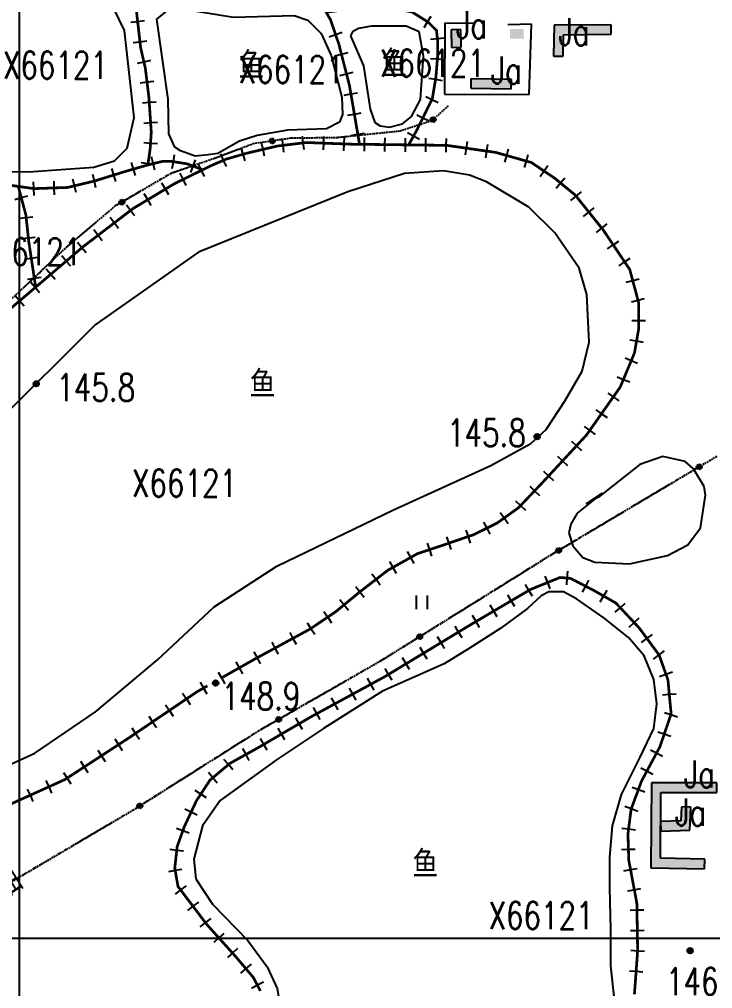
# Model space of a CAD drawing. Extents: x 408766 to 414302, y 5156573 to 5161925.
# Drawn here: x 412000 to 412509, y 5158963 to 5159674 of the extents above; entities that cross this region are included whole.
import ezdxf

# ---------------------------------------------------------------- set-up
doc = ezdxf.new("R2010")
doc.units = 0
doc.header["$LTSCALE"] = 1000
for name, pattern in [('0001', [0.5, 0.5, 0]), ('0004', [0.5, 0.5, 0]), ('5130', [1, 1, 0]), ('5320', [0.0018, 0.0013, -0.0005]), ('6121', [1, 1, 0]), ('6331', [1, 1, 0]), ('8111', [1, 1, 0])]:
    doc.linetypes.add(name, pattern=pattern)
doc.layers.get('0').update_dxf_attribs({"linetype": 'CONTINUOUS'})
for name, color, linetype in [('0001', 1, 'CONTINUOUS'), ('0001ADD', 1, 'CONTINUOUS'), ('0005', 5, 'CONTINUOUS'), ('0005ADD', 5, 'CONTINUOUS'), ('0005BAK', 5, 'CONTINUOUS'), ('0006', 6, 'CONTINUOUS'), ('0007', 7, 'CONTINUOUS'), ('0012', 12, 'CONTINUOUS'), ('0013', 13, 'CONTINUOUS'), ('0015', 15, 'CONTINUOUS'), ('0017', 85, 'CONTINUOUS')]:
    doc.layers.add(name, color=color, linetype=linetype)
doc.styles.add('CADSLDXJ', font='romanc', dxfattribs={"bigfont": 'cadsldxj'})
doc.styles.add('SIMPLEX', font='simplex.shx', dxfattribs={"width": 0.75, "height": 20})
doc.styles.add('XDX', font='simplex.shx', dxfattribs={"height": 20, "bigfont": 'xdx.shx'})

# ---------------------------------------------------------------- blocks, each defined once
blk = doc.blocks.new('8140')
for radius in [0.0002, 0.000141, 0.0000832, 0.0000301]:
    blk.add_circle((0, 0), radius)
at = {"flags": 1}
blk.add_attdef('8140', (0, 0), '', height=0.0000001, dxfattribs=at)
blk = doc.blocks.new('2111')
h = blk.add_hatch(color=256)
h.paths.add_polyline_path([(0.0005, 0.00035), (-0.0005, 0.00035), (-0.0005, -0.00035), (0.0005, -0.00035)])
h.paths.add_polyline_path([(0, 0), (0, 0), (0, 0), (0, 0)], flags=24)
blk.add_line((0.0005, -0.00035), (0.0005, -0.00035))
at = {"style": 'CADSLDXJ', "flags": 1}
blk.add_attdef('2111', (0, 0), '', height=0.00000001, dxfattribs=at)
blk = doc.blocks.new('9420')
for points in [[(-0.0004, -0.0005), (-0.0004, 0.0005)], [(0.0004, -0.0005), (0.0004, 0.0005)]]:
    blk.add_lwpolyline(points)

msp = doc.modelspace()

# ---------------------------------------------------------------- hatches: boundary and pattern name
at = {"layer": '0001ADD', "linetype": '0001'}
for points in [[(412434.23, 5159669.67), (412392.53, 5159669.27), (412392.05, 5159646.74), (412399.04, 5159646.59), (412399.38, 5159662.33), (412434.3, 5159662.67)], [(412316.93, 5159665.94), (412317.18, 5159653.04), (412324.18, 5159653.18), (412323.93, 5159666.07)], [(412331.18, 5159623.13), (412360.88, 5159622.56), (412361.02, 5159629.56), (412331.32, 5159630.12)], [(412503, 5159057.84), (412470.54, 5159058.43), (412470.82, 5159106.76), (412511.82, 5159106.76), (412511.82, 5159113.76), (412463.86, 5159113.76), (412463.5, 5159051.56), (412502.87, 5159050.84)], [(412485.86, 5159096.18), (412485.42, 5159085.86), (412470.42, 5159085.35), (412470.66, 5159078.36), (412492.14, 5159079.08), (412492.85, 5159095.89)]]:
    msp.add_hatch(color=256, dxfattribs=at).paths.add_polyline_path(points)
at = {"layer": '0005ADD', "linetype": '5320'}
h = msp.add_hatch(color=256, dxfattribs=at)
edge = h.paths.add_edge_path()
edge.add_arc((412303.59, 5159600.09), 1.9, 0, 360)
h = msp.add_hatch(color=256, dxfattribs=at)
edge = h.paths.add_edge_path()
edge.add_arc((412185.52, 5159584.45), 1.9, 0, 360)
h = msp.add_hatch(color=256, dxfattribs=at)
edge = h.paths.add_edge_path()
edge.add_arc((412075.15, 5159539.62), 1.9, 0, 360)
h = msp.add_hatch(color=256, dxfattribs=at)
edge = h.paths.add_edge_path()
edge.add_arc((412498.88, 5159345.46), 1.9, 0, 360)
h = msp.add_hatch(color=256, dxfattribs=at)
edge = h.paths.add_edge_path()
edge.add_arc((412395.71, 5159284.18), 1.9, 0, 360)
h = msp.add_hatch(color=256, dxfattribs=at)
edge = h.paths.add_edge_path()
edge.add_arc((412293.74, 5159220.93), 1.9, 0, 360)
h = msp.add_hatch(color=256, dxfattribs=at)
edge = h.paths.add_edge_path()
edge.add_arc((412190.22, 5159160.27), 1.9, 0, 360)
h = msp.add_hatch(color=256, dxfattribs=at)
edge = h.paths.add_edge_path()
edge.add_arc((412088.36, 5159096.84), 1.9, 0, 360)

# ---------------------------------------------------------------- linework, layer by layer
at = {"layer": '0001', "linetype": '6121'}
for points in [[(411996.06, 5159694.97), (411951.7, 5159696.21), (411916.92, 5159699.72), (411906, 5159694.94), (411900.92, 5159672.24), (411903.93, 5159666.44), (411905.99, 5159649.89), (411927.33, 5159597.25), (411944.98, 5159571.37), (411964.47, 5159565.12), (411989.74, 5159561.87), (412010.03, 5159561.94), (412054.52, 5159565.14), (412069.87, 5159569.79), (412079.01, 5159579.06), (412084.09, 5159601.76), (412077.02, 5159665.42), (412069.24, 5159681.5), (412058.08, 5159690.7), (412045.52, 5159694.86), (411996.06, 5159694.97)], [(412138.48, 5159574.23), (412128.94, 5159573.22), (412118.28, 5159577.33), (412113.92, 5159579.99), (412109.75, 5159589.62), (412109.2, 5159615.02), (412100.72, 5159673.65), (412109.81, 5159681.01), (412119.33, 5159681.38), (412157.21, 5159675.24), (412201.64, 5159676.54), (412211.69, 5159673.09), (412221.55, 5159663.29), (412228.71, 5159647.23), (412236.71, 5159616.54), (412236.99, 5159603.84), (412234.92, 5159598.19), (412225.27, 5159593.38), (412196.71, 5159592.27), (412174.4, 5159588.45), (412161.6, 5159584.37), (412145.49, 5159575.3), (412138.48, 5159574.23)], [(412293.25, 5159664.47), (412283.85, 5159668.54), (412258.49, 5159668.61), (412248.93, 5159666.97), (412244.42, 5159664.56), (412243.06, 5159661.42), (412252.59, 5159639.58), (412257.39, 5159607.72), (412260.92, 5159598.1), (412264.65, 5159595.46), (412271.6, 5159594.63), (412281.18, 5159596.9), (412287.68, 5159602.43), (412294.38, 5159614.93), (412296.55, 5159646.6), (412293.25, 5159664.47)], [(411971.41, 5159117.5), (412011.24, 5159135.43), (412055.86, 5159165.93), (412101.33, 5159204.01), (412143.02, 5159242.83), (412188.89, 5159272.65), (412274.41, 5159314.06), (412345.98, 5159346.36), (412375.3, 5159362.73), (412386.6, 5159372.87), (412400.45, 5159394.08), (412413, 5159415.54), (412418.05, 5159436.97), (412416.51, 5159471.92), (412410.71, 5159491.12), (412393.06, 5159516.99), (412373.94, 5159535.93), (412342.76, 5159554.57), (412330.21, 5159559.36), (412311.27, 5159562.43), (412282.69, 5159560.69), (412241.09, 5159547.25), (412131.45, 5159502.86), (412055.62, 5159449.52), (411961.55, 5159356.18)], [(412437.3, 5158950.3), (412433.92, 5158979.49), (412433.92, 5159006.07), (412433.2, 5159036.97), (412433.2, 5159059.24), (412435.35, 5159082.23), (412441.83, 5159105.22), (412455.5, 5159132.52), (412465.63, 5159153.65), (412467.79, 5159171.62), (412465.63, 5159189.58), (412458.44, 5159206.82), (412446.93, 5159220.47), (412428.94, 5159234.84), (412408.74, 5159248.69), (412399.39, 5159253.72), (412388.6, 5159253.72), (412382.84, 5159250.84), (412372.77, 5159241.5), (412353.35, 5159227.13), (412329.61, 5159212.04), (412311.66, 5159201.1)], [(412311.66, 5159201.1), (412266.34, 5159180.98), (412223.18, 5159153.68), (412188.65, 5159130.69), (412147.36, 5159100.9), (412134.41, 5159082.22), (412127.94, 5159057.79), (412129.38, 5159043.42), (412141.61, 5159024.74), (412167.5, 5158998.16), (412181.89, 5158978.76), (412189.08, 5158962.95), (412191.24, 5158950.02)]]:
    msp.add_lwpolyline(points, dxfattribs=at)
at = {"layer": '0001', "linetype": '0001'}
for points in [[(412434.23, 5159669.67), (412392.53, 5159669.27), (412392.05, 5159646.74), (412399.04, 5159646.59), (412399.38, 5159662.33), (412434.3, 5159662.67)], [(412316.93, 5159665.94), (412317.18, 5159653.04), (412324.18, 5159653.18), (412323.93, 5159666.07)], [(412331.18, 5159623.13), (412360.88, 5159622.56), (412361.02, 5159629.56), (412331.32, 5159630.12)], [(412503, 5159057.84), (412470.54, 5159058.43), (412470.82, 5159106.76), (412511.82, 5159106.76), (412511.82, 5159113.76), (412463.86, 5159113.76), (412463.5, 5159051.56), (412502.87, 5159050.84)], [(412485.86, 5159096.18), (412485.42, 5159085.86), (412470.42, 5159085.35), (412470.66, 5159078.36), (412492.14, 5159079.08), (412492.85, 5159095.89)]]:
    msp.add_lwpolyline(points, close=True, dxfattribs=at)
at = {"layer": '0005', "linetype": '6331', "const_width": 2}
for points in [[(412249.59, 5159582.02), (412242.21, 5159625.15), (412234.4, 5159655.51), (412228.32, 5159673.3), (412223.54, 5159681.54), (412217.46, 5159685.88), (412209.65, 5159688.48), (412196.62, 5159688.48), (412178.81, 5159685.44), (412166.22, 5159683.27), (412154.06, 5159683.71), (412140.6, 5159688.48), (412121.49, 5159695.85), (412111.51, 5159698.02), (412102.39, 5159696.28), (412090.66, 5159689.34), (412085.45, 5159683.27), (412088.93, 5159652.91), (412092.4, 5159637.73), (412095, 5159616.48), (412096.74, 5159590.89), (412096.01, 5159579.46), (412094.27, 5159566.88)], [(412285.67, 5159581.57), (412291.77, 5159592.61), (412303.06, 5159615.6), (412305.66, 5159631.21), (412306.97, 5159647.26), (412306.97, 5159657.24), (412306.1, 5159665.48), (412300.02, 5159671.55), (412288.29, 5159678.92), (412269.62, 5159682.83), (412245.74, 5159681.52), (412225.1, 5159678.86)], [(412148.05, 5159190.59), (412173.41, 5159204.92), (412213.37, 5159226.6), (412232.27, 5159239.37), (412249.64, 5159253.69), (412270.48, 5159269.73), (412292.2, 5159281.88), (412311.74, 5159288.38), (412333.45, 5159295.76), (412350.82, 5159304.43), (412366.24, 5159315.48), (412384.04, 5159334.14), (412416.18, 5159368.83), (412440.93, 5159403.97), (412451.4, 5159429.04), (412454.44, 5159446.39), (412454.44, 5159465.91), (412447.93, 5159490.2), (412428.39, 5159519.26), (412407.88, 5159544.79), (412393.11, 5159556.94), (412375.74, 5159568.65), (412349.69, 5159576.02), (412313.65, 5159581.23), (412243.3, 5159582.09), (412210.41, 5159583.3), (412189.13, 5159580.7), (412166.98, 5159575.49), (412151.78, 5159571.16), (412140.43, 5159566.24)], [(412134.53, 5159563.34), (412123.01, 5159567.7), (412111.72, 5159569.44), (412104.77, 5159569.44), (412094.27, 5159566.88), (412076.11, 5159561.63), (412055.26, 5159555.12), (412035.29, 5159550.35), (412010.54, 5159549.49), (411983.61, 5159553.39), (411964.07, 5159556.86), (411942.36, 5159554.26), (411924.69, 5159551.13)], [(412140.43, 5159566.24), (412113.94, 5159553.23), (412083.54, 5159535.01), (412046.63, 5159506.82), (411993.66, 5159461.71)], [(412012.02, 5159476.36), (412006.89, 5159510.25), (412004.71, 5159530.2), (411999.15, 5159551.14)], [(412451.37, 5158958.69), (412453.72, 5158990.94), (412453.13, 5159025.53), (412447.19, 5159057.03), (412446.61, 5159076.38), (412448.95, 5159094.55), (412456.58, 5159115.07), (412470.08, 5159140.28), (412478.3, 5159164.32), (412475.95, 5159189.3), (412469.49, 5159207.48), (412454.82, 5159227.41), (412437.79, 5159245.59), (412421.36, 5159254.97), (412404.34, 5159263.76), (412396.71, 5159264.35), (412374.99, 5159255.55), (412332.14, 5159230.34), (412268.16, 5159191.65), (412213.79, 5159162.1), (412175.64, 5159139.82), (412154.51, 5159128.1), (412139.83, 5159115.78), (412129.85, 5159100.54), (412121.05, 5159081.78), (412115.77, 5159067.13), (412114.01, 5159051.3), (412116.35, 5159037.81), (412137.54, 5159009.86), (412158.67, 5158986.41), (412171.58, 5158971.17), (412176.86, 5158961.2)], [(411992.14, 5159097.57), (412033.39, 5159116.22), (412080.72, 5159147.01), (412130.42, 5159180.63), (412137.99, 5159184.9)]]:
    msp.add_lwpolyline(points, dxfattribs=at)
at = {"layer": '0005ADD', "linetype": '6331'}
for points in [[(412296.94, 5159667.58), (412299.6, 5159671.81), (412302.26, 5159676.04)], [(412091.72, 5159672.48), (412086.75, 5159671.91), (412081.78, 5159671.34)], [(412227.28, 5159660.88), (412232.01, 5159662.5), (412236.74, 5159664.12)], [(412301.74, 5159659.07), (412306.72, 5159659.59), (412311.69, 5159660.12)], [(412093.42, 5159657.58), (412088.46, 5159657.01), (412083.49, 5159656.44)], [(412231.45, 5159646.89), (412236.3, 5159648.14), (412241.14, 5159649.39)], [(412096.23, 5159643.43), (412091.35, 5159642.31), (412086.48, 5159641.2)], [(412301.77, 5159645.02), (412306.75, 5159644.62), (412311.73, 5159644.21)], [(412235.19, 5159632.37), (412240.04, 5159633.61), (412244.88, 5159634.86)], [(412098.62, 5159628.11), (412093.65, 5159627.51), (412088.69, 5159626.9)], [(412300.48, 5159630.5), (412305.41, 5159629.68), (412310.34, 5159628.86)], [(412238.34, 5159618.14), (412243.27, 5159618.98), (412248.2, 5159619.82)], [(412100.26, 5159612.94), (412095.27, 5159612.6), (412090.28, 5159612.26)], [(412298.25, 5159617.15), (412302.74, 5159614.95), (412307.23, 5159612.74)], [(412240.87, 5159603.35), (412245.8, 5159604.19), (412250.73, 5159605.04)], [(412291.64, 5159603.69), (412296.13, 5159601.49), (412300.61, 5159599.28)], [(412101.27, 5159597.97), (412096.28, 5159597.63), (412091.3, 5159597.29)], [(412243.4, 5159588.56), (412248.33, 5159589.41), (412253.26, 5159590.25)], [(412284.92, 5159590.55), (412289.3, 5159588.14), (412293.67, 5159585.72)], [(412101.2, 5159582.34), (412096.21, 5159582.66), (412091.22, 5159582.98)], [(412179.9, 5159573.39), (412178.75, 5159578.26), (412177.61, 5159583.13)], [(412194.05, 5159576.26), (412193.44, 5159581.23), (412192.83, 5159586.19)], [(412208.93, 5159578.08), (412208.33, 5159583.05), (412207.72, 5159588.01)], [(412223.12, 5159577.83), (412223.3, 5159582.83), (412223.49, 5159587.82)], [(412238.11, 5159577.28), (412238.29, 5159582.28), (412238.48, 5159587.27)], [(412253.23, 5159576.97), (412253.29, 5159581.97), (412253.35, 5159586.97)], [(412268.23, 5159576.78), (412268.29, 5159581.78), (412268.35, 5159586.78)], [(412283.23, 5159576.6), (412283.29, 5159581.6), (412283.35, 5159586.6)], [(412298.22, 5159576.42), (412298.29, 5159581.41), (412298.35, 5159586.41)], [(412313.22, 5159576.23), (412313.28, 5159581.23), (412313.35, 5159586.23)], [(412327.42, 5159574.18), (412328.13, 5159579.13), (412328.85, 5159584.08)], [(412342.27, 5159572.04), (412342.98, 5159576.99), (412343.7, 5159581.94)], [(412151.84, 5159565.73), (412149.85, 5159570.32), (412147.87, 5159574.91)], [(412165.56, 5159569.89), (412164.19, 5159574.7), (412162.81, 5159579.5)], [(412356.24, 5159568.97), (412357.6, 5159573.78), (412358.96, 5159578.59)], [(412085.09, 5159559.02), (412083.7, 5159563.83), (412082.31, 5159568.63)], [(412099.35, 5159567.1), (412094.39, 5159567.78), (412089.44, 5159568.47)], [(412099.33, 5159562.97), (412098.15, 5159567.83), (412096.97, 5159572.69)], [(412112.19, 5159564.31), (412112.95, 5159569.25), (412113.71, 5159574.19)], [(412125.75, 5159561.32), (412127.52, 5159565.99), (412129.29, 5159570.67)], [(412370.67, 5159564.89), (412372.03, 5159569.7), (412373.39, 5159574.51)], [(412070.82, 5159554.74), (412069.33, 5159559.52), (412067.84, 5159564.29)], [(412122.44, 5159551.83), (412120.24, 5159556.32), (412118.03, 5159560.81)], [(412135.9, 5159558.44), (412133.7, 5159562.93), (412131.49, 5159567.42)], [(412382.19, 5159558.27), (412384.98, 5159562.42), (412387.78, 5159566.56)], [(412010.75, 5159544.49), (412010.58, 5159549.49), (412010.4, 5159554.48)], [(412025.75, 5159545.02), (412025.57, 5159550.01), (412025.4, 5159555.01)], [(412041.58, 5159546.72), (412040.42, 5159551.58), (412039.26, 5159556.44)], [(412056.17, 5159550.2), (412055.01, 5159555.06), (412053.85, 5159559.93)], [(412393.95, 5159549.77), (412397.13, 5159553.64), (412400.3, 5159557.5)], [(412109.66, 5159544.83), (412107.09, 5159549.12), (412104.52, 5159553.41)], [(412404.65, 5159540.82), (412408.55, 5159543.95), (412412.45, 5159547.08)], [(411996.5, 5159541.62), (412001.34, 5159542.91), (412006.17, 5159544.19)], [(412096.79, 5159537.12), (412094.22, 5159541.41), (412091.65, 5159545.7)], [(412084.55, 5159529.49), (412081.52, 5159533.46), (412078.48, 5159537.44)], [(412414.05, 5159529.13), (412417.95, 5159532.26), (412421.84, 5159535.39)], [(411999.94, 5159527.82), (412004.92, 5159528.36), (412009.89, 5159528.9)], [(412072.63, 5159520.38), (412069.6, 5159524.36), (412066.56, 5159528.33)], [(412060.71, 5159511.28), (412057.68, 5159515.25), (412054.64, 5159519.23)], [(412423.44, 5159517.43), (412427.34, 5159520.56), (412431.24, 5159523.69)], [(412001.57, 5159512.91), (412006.54, 5159513.45), (412011.51, 5159513.99)], [(412431.67, 5159505.41), (412435.82, 5159508.2), (412439.97, 5159510.99)], [(412049.03, 5159502.3), (412045.79, 5159506.1), (412042.55, 5159509.91)], [(412003.71, 5159497.85), (412008.65, 5159498.6), (412013.59, 5159499.35)], [(412037.61, 5159492.57), (412034.37, 5159496.38), (412031.13, 5159500.18)], [(412440.04, 5159492.96), (412444.19, 5159495.75), (412448.34, 5159498.54)], [(412026.19, 5159482.85), (412022.95, 5159486.65), (412019.71, 5159490.46)], [(412005.95, 5159483.02), (412010.9, 5159483.77), (412015.84, 5159484.52)], [(412445.25, 5159480.88), (412450.08, 5159482.17), (412454.91, 5159483.47)], [(412014.77, 5159473.12), (412011.53, 5159476.93), (412008.29, 5159480.74)], [(412003.35, 5159463.4), (412000.11, 5159467.21), (411996.87, 5159471.01)], [(412449.13, 5159466.39), (412453.96, 5159467.68), (412458.79, 5159468.98)], [(412449.44, 5159452.75), (412454.44, 5159452.75), (412459.44, 5159452.75)], [(412448.02, 5159438.74), (412452.95, 5159437.88), (412457.87, 5159437.01)], [(412444.46, 5159425.4), (412449.08, 5159423.48), (412453.69, 5159421.55)], [(412438.68, 5159411.56), (412443.3, 5159409.64), (412447.91, 5159407.71)], [(412431.74, 5159399.61), (412435.83, 5159396.73), (412439.92, 5159393.85)], [(412423.1, 5159387.34), (412427.19, 5159384.46), (412431.28, 5159381.58)], [(412414.46, 5159375.08), (412418.55, 5159372.2), (412422.64, 5159369.32)], [(412405.12, 5159364.25), (412408.78, 5159360.85), (412412.45, 5159357.45)], [(412394.92, 5159353.24), (412398.59, 5159349.85), (412402.26, 5159346.45)], [(412384.73, 5159342.24), (412388.4, 5159338.84), (412392.07, 5159335.44)], [(412374.5, 5159331.38), (412378.11, 5159327.92), (412381.73, 5159324.47)], [(412364.14, 5159320.53), (412367.76, 5159317.07), (412371.37, 5159313.62)], [(412352.92, 5159312.09), (412355.83, 5159308.03), (412358.75, 5159303.96)], [(412340.68, 5159304.96), (412342.92, 5159300.49), (412345.15, 5159296.01)], [(412327.66, 5159299.07), (412329.27, 5159294.34), (412330.88, 5159289.6)], [(412313.46, 5159294.25), (412315.06, 5159289.51), (412316.67, 5159284.78)], [(412284.61, 5159283.37), (412287.06, 5159279), (412289.5, 5159274.64)], [(412299.26, 5159289.5), (412300.84, 5159284.76), (412302.42, 5159280.01)], [(412271.52, 5159276.04), (412273.96, 5159271.68), (412276.41, 5159267.32)], [(412258.71, 5159266.98), (412261.76, 5159263.02), (412264.81, 5159259.05)], [(412389.62, 5159256.08), (412387.74, 5159260.72), (412385.87, 5159265.35)], [(412401.64, 5159258.95), (412402.02, 5159263.94), (412402.4, 5159268.92)], [(412413.3, 5159253.5), (412415.6, 5159257.94), (412417.89, 5159262.38)], [(412246.82, 5159257.83), (412249.87, 5159253.86), (412252.92, 5159249.9)], [(412376.46, 5159250.61), (412373.92, 5159254.92), (412371.38, 5159259.23)], [(412426.28, 5159246.4), (412428.76, 5159250.74), (412431.23, 5159255.09)], [(412235.11, 5159248.19), (412238.29, 5159244.33), (412241.47, 5159240.47)], [(412363.53, 5159243.01), (412360.99, 5159247.32), (412358.46, 5159251.63)], [(412350.6, 5159235.4), (412348.06, 5159239.71), (412345.53, 5159244.02)], [(412437.28, 5159238.81), (412440.93, 5159242.23), (412444.58, 5159245.65)], [(412223.51, 5159239.49), (412226.3, 5159235.34), (412229.1, 5159231.2)], [(412337.67, 5159227.79), (412335.13, 5159232.1), (412332.6, 5159236.41)], [(412447.54, 5159227.87), (412451.19, 5159231.28), (412454.84, 5159234.7)], [(412211.08, 5159231.09), (412213.87, 5159226.95), (412216.67, 5159222.8)], [(412324.87, 5159220.1), (412322.28, 5159224.38), (412319.69, 5159228.66)], [(412198.34, 5159224.14), (412200.72, 5159219.74), (412203.11, 5159215.35)], [(412312.03, 5159212.34), (412309.44, 5159216.62), (412306.86, 5159220.89)], [(412456.54, 5159216.64), (412460.56, 5159219.6), (412464.59, 5159222.57)], [(412185.15, 5159216.98), (412187.54, 5159212.58), (412189.92, 5159208.19)], [(412299.2, 5159204.57), (412296.61, 5159208.85), (412294.02, 5159213.13)], [(412171.97, 5159209.82), (412174.36, 5159205.43), (412176.74, 5159201.03)], [(412286.36, 5159196.81), (412283.77, 5159201.09), (412281.18, 5159205.37)], [(412465.43, 5159204.56), (412469.46, 5159207.53), (412473.48, 5159210.49)], [(412158.83, 5159202.42), (412161.29, 5159198.07), (412163.75, 5159193.71)], [(412145.77, 5159195.04), (412148.23, 5159190.69), (412150.69, 5159186.33)], [(412273.52, 5159189.05), (412270.94, 5159193.33), (412268.35, 5159197.61)], [(412469.78, 5159191.72), (412474.49, 5159193.4), (412479.2, 5159195.07)], [(412132.71, 5159187.66), (412135.17, 5159183.31), (412137.63, 5159178.96)], [(412260.22, 5159181.64), (412257.83, 5159186.04), (412255.44, 5159190.43)], [(412119.71, 5159179.42), (412122.51, 5159175.28), (412125.31, 5159171.14)], [(412247.04, 5159174.48), (412244.65, 5159178.87), (412242.27, 5159183.27)], [(412471.97, 5159178.23), (412476.95, 5159178.7), (412481.92, 5159179.17)], [(412107.29, 5159171.02), (412110.09, 5159166.87), (412112.89, 5159162.73)], [(412233.86, 5159167.32), (412231.47, 5159171.71), (412229.09, 5159176.1)], [(412094.86, 5159162.61), (412097.66, 5159158.47), (412100.46, 5159154.33)], [(412220.68, 5159160.15), (412218.29, 5159164.55), (412215.91, 5159168.94)], [(412473.39, 5159165.41), (412478.12, 5159163.79), (412482.85, 5159162.17)], [(412207.78, 5159152.8), (412205.26, 5159157.12), (412202.74, 5159161.44)], [(412082.44, 5159154.21), (412085.24, 5159150.07), (412088.04, 5159145.92)], [(412194.83, 5159145.24), (412192.31, 5159149.56), (412189.79, 5159153.87)], [(412468.54, 5159151.21), (412473.27, 5159149.6), (412478, 5159147.98)], [(412069.99, 5159145.99), (412072.72, 5159141.8), (412075.45, 5159137.61)], [(412181.88, 5159137.68), (412179.36, 5159141.99), (412176.84, 5159146.31)], [(412057.42, 5159137.81), (412060.15, 5159133.62), (412062.87, 5159129.43)], [(412168.71, 5159130.26), (412166.29, 5159134.63), (412163.86, 5159139.01)], [(412463.24, 5159138.1), (412467.65, 5159135.74), (412472.06, 5159133.38)], [(412044.85, 5159129.63), (412047.57, 5159125.44), (412050.3, 5159121.25)], [(412156.55, 5159123.28), (412153.34, 5159127.11), (412150.12, 5159130.95)], [(412032.27, 5159121.45), (412035, 5159117.26), (412037.73, 5159113.07)], [(412145.06, 5159113.64), (412141.85, 5159117.47), (412138.63, 5159121.3)], [(412456.16, 5159124.87), (412460.57, 5159122.51), (412464.98, 5159120.15)], [(412019.41, 5159115.38), (412021.47, 5159110.83), (412023.53, 5159106.27)], [(412005.74, 5159109.2), (412007.8, 5159104.65), (412009.86, 5159100.09)], [(412137.24, 5159102.69), (412133.06, 5159105.43), (412128.87, 5159108.17)], [(412449.61, 5159110.67), (412454.3, 5159108.92), (412458.99, 5159107.18)], [(412130.49, 5159090.13), (412125.97, 5159092.26), (412121.44, 5159094.38)], [(412444.38, 5159096.61), (412449.07, 5159094.87), (412453.76, 5159093.12)], [(412124.59, 5159076.86), (412119.89, 5159078.55), (412115.18, 5159080.25)], [(412442.12, 5159080.65), (412447.07, 5159080.01), (412452.03, 5159079.37)], [(412120.42, 5159063.74), (412115.45, 5159064.29), (412110.48, 5159064.84)], [(412441.95, 5159064.89), (412446.95, 5159065.04), (412451.95, 5159065.19)], [(412119.26, 5159050.26), (412114.34, 5159049.4), (412109.41, 5159048.54)], [(412443.57, 5159049.24), (412448.49, 5159050.17), (412453.4, 5159051.09)], [(412122.29, 5159038.25), (412118.31, 5159035.23), (412114.32, 5159032.21)], [(412446.35, 5159034.5), (412451.26, 5159035.43), (412456.18, 5159036.35)], [(412131.35, 5159026.3), (412127.37, 5159023.28), (412123.39, 5159020.26)], [(412448.21, 5159020.52), (412453.21, 5159020.6), (412458.21, 5159020.69)], [(412140.42, 5159014.34), (412136.43, 5159011.32), (412132.45, 5159008.3)], [(412150.07, 5159003.43), (412146.35, 5159000.08), (412142.64, 5158996.73)], [(412448.47, 5159005.52), (412453.47, 5159005.6), (412458.47, 5159005.69)], [(412160.11, 5158992.28), (412156.39, 5158988.94), (412152.68, 5158985.59)], [(412448.71, 5158990.97), (412453.69, 5158990.61), (412458.68, 5158990.24)], [(412169.98, 5158980.79), (412166.17, 5158977.56), (412162.35, 5158974.33)], [(412447.62, 5158976.01), (412452.6, 5158975.65), (412457.59, 5158975.28)], [(412179.1, 5158967.66), (412174.68, 5158965.32), (412170.27, 5158962.97)]]:
    msp.add_lwpolyline(points, dxfattribs=at)
at = {"layer": '0005ADD', "linetype": '5320'}
for points in [[(412314.64, 5159610.24), (412302.7, 5159599.26), (412289.59, 5159594.99)], [(412280.09, 5159591.89), (412279.3, 5159591.63), (412250.28, 5159588.61)], [(412200.38, 5159586.4), (412199.06, 5159586.38), (412172.32, 5159582.57), (412170.76, 5159581.98)], [(412240.34, 5159587.58), (412233.45, 5159586.86), (412210.38, 5159586.54)], [(412161.4, 5159578.46), (412143.19, 5159571.6), (412133.22, 5159568.18)], [(412123.76, 5159564.94), (412111.19, 5159560.63), (412096.75, 5159552.21)], [(412088.11, 5159547.17), (412070.26, 5159536.76), (412063.12, 5159530.75)], [(412055.48, 5159524.3), (412034.8, 5159506.86), (412032.65, 5159504.84)], [(412025.37, 5159497.98), (412003.54, 5159477.41)], [(412511.78, 5159353.12), (412485.99, 5159337.8)], [(412477.39, 5159332.7), (412451.6, 5159317.37)], [(412443, 5159312.27), (412417.21, 5159296.95)], [(412408.61, 5159291.84), (412390.43, 5159281.04), (412382.91, 5159276.36)], [(412374.42, 5159271.08), (412348.94, 5159255.25)], [(412340.45, 5159249.97), (412314.97, 5159234.13)], [(412306.48, 5159228.85), (412281, 5159213.01)], [(412272.51, 5159207.73), (412265.25, 5159203.22), (412246.63, 5159192.56)], [(412237.95, 5159187.59), (412211.91, 5159172.69)], [(412203.24, 5159167.72), (412177.2, 5159152.81)], [(412168.7, 5159147.55), (412143.33, 5159131.54)], [(412134.87, 5159126.2), (412109.51, 5159110.19)], [(412101.05, 5159104.85), (412083.56, 5159093.81), (412075.53, 5159089.08)], [(412066.91, 5159084.01), (412041.06, 5159068.79)], [(412032.44, 5159063.72), (412006.59, 5159048.5)]]:
    msp.add_lwpolyline(points, dxfattribs=at)
for centre in [(412303.59, 5159600.09), (412185.52, 5159584.45), (412075.15, 5159539.62), (412498.88, 5159345.46), (412395.71, 5159284.18), (412293.74, 5159220.93), (412190.22, 5159160.27), (412088.36, 5159096.84)]:
    msp.add_circle(centre, 1.9, dxfattribs=at)
at = {"layer": '0005BAK', "linetype": '5320'}
for points in [[(412314.64, 5159610.24), (412302.7, 5159599.26), (412279.3, 5159591.63), (412233.45, 5159586.86), (412199.06, 5159586.38), (412172.32, 5159582.57), (412143.19, 5159571.6), (412111.19, 5159560.63), (412070.26, 5159536.76), (412034.8, 5159506.86), (411993.03, 5159467.5)], [(412511.78, 5159353.12), (412390.43, 5159281.04), (412265.25, 5159203.22), (412175.53, 5159151.86), (412083.56, 5159093.81), (411973.36, 5159028.93)]]:
    msp.add_lwpolyline(points, dxfattribs=at)
at = {"layer": '0006', "linetype": '0004'}
msp.add_lwpolyline([(412333.48, 5159670.49), (412312.26, 5159670.88), (412311.88, 5159618.86), (412373.99, 5159618.47), (412375.92, 5159670.11), (412358.56, 5159669.72)], dxfattribs=at)
at = {"layer": '0007', "linetype": '8111'}
msp.add_lwpolyline([(412415.94, 5159318.37), (412427.58, 5159326.29), (412409.41, 5159311.57), (412404.74, 5159303.45), (412403.29, 5159297.14), (412406.19, 5159287.54), (412413.56, 5159279.09), (412422.34, 5159275.67), (412447.66, 5159274.33), (412475.74, 5159280.53), (412490.55, 5159288.37), (412499.78, 5159300.8), (412503.64, 5159324.81), (412502.55, 5159331.18), (412494.67, 5159344.1), (412488.48, 5159349.34), (412472.1, 5159352.97), (412455.44, 5159347.09), (412424.96, 5159323.19), (412415.94, 5159318.37)], dxfattribs=at)
at = {"layer": '0012'}
for p, q in [((412000, 5156858.15), (412000, 5161650.87)), ((408864.72, 5159000), (413818.09, 5159000))]:
    msp.add_line(p, q, dxfattribs=at)

# ---------------------------------------------------------------- block references
at = {"layer": '0015', "linetype": '0001', "xscale": 10000, "yscale": 10000, "zscale": 10000}
msp.add_blockref('2111', (412364.97, 5159662.93), dxfattribs=at)
at = {"layer": '0015', "xscale": 10000, "yscale": 10000, "zscale": 10000}
for p in [(412012.34, 5159406.38, 145.8), (412379.93, 5159367.6, 145.8), (412143.97, 5159186.96, 148.9), (412492.22, 5158990.71, 146.6)]:
    msp.add_blockref('8140', p, dxfattribs=at)
at = {"layer": '0015', "linetype": '5130', "xscale": 10000, "yscale": 10000, "zscale": 10000}
msp.add_blockref('9420', (412295.45, 5159246.18), dxfattribs=at)

# ---------------------------------------------------------------- texts
at = {"layer": '0007', "style": 'SIMPLEX', "width": 0.75}
for s, p in [('145.8', (412027.09, 5159393.76, 145.8)), ('145.8', (412313.83, 5159360.35, 145.8)), ('148.9', (412148.33, 5159167.27, 148.9)), ('146.6', (412474.49, 5158958.15, 146.6))]:
    msp.add_text(s, height=20, dxfattribs=at).set_placement(p)
at = {"layer": '0013', "linetype": '0001', "style": 'XDX'}
for p in [(412265.67, 5159630.93), (412160.72, 5159629.75), (412168.9, 5159396), (412288.3, 5159044.07)]:
    msp.add_text('鱼', height=20, dxfattribs=at).set_placement(p)
msp.add_text('油', height=20, rotation=32.41474, dxfattribs=at).set_placement((411988.46, 5159027.07))
at = {"layer": '0017', "linetype": '0001', "style": 'SIMPLEX', "width": 0.75}
for s, p in [('Ja', (412320.55, 5159659.56)), ('Ja', (412395.72, 5159654.53)), ('X66121', (411987.79, 5159629.95)), ('X66121', (412160.75, 5159626.95)), ('X66121', (412264.52, 5159631.46)), ('Ja', (412346.1, 5159626.34)), ('X66121', (411968.24, 5159493.26)), ('X66121', (412082.54, 5159323.52)), ('Ja', (412487.84, 5159110.26)), ('Ja', (412481.28, 5159082.22)), ('X66121', (412344.22, 5159006.57))]:
    msp.add_text(s, height=20, dxfattribs=at).set_placement(p)

doc.saveas('drawing.dxf')
